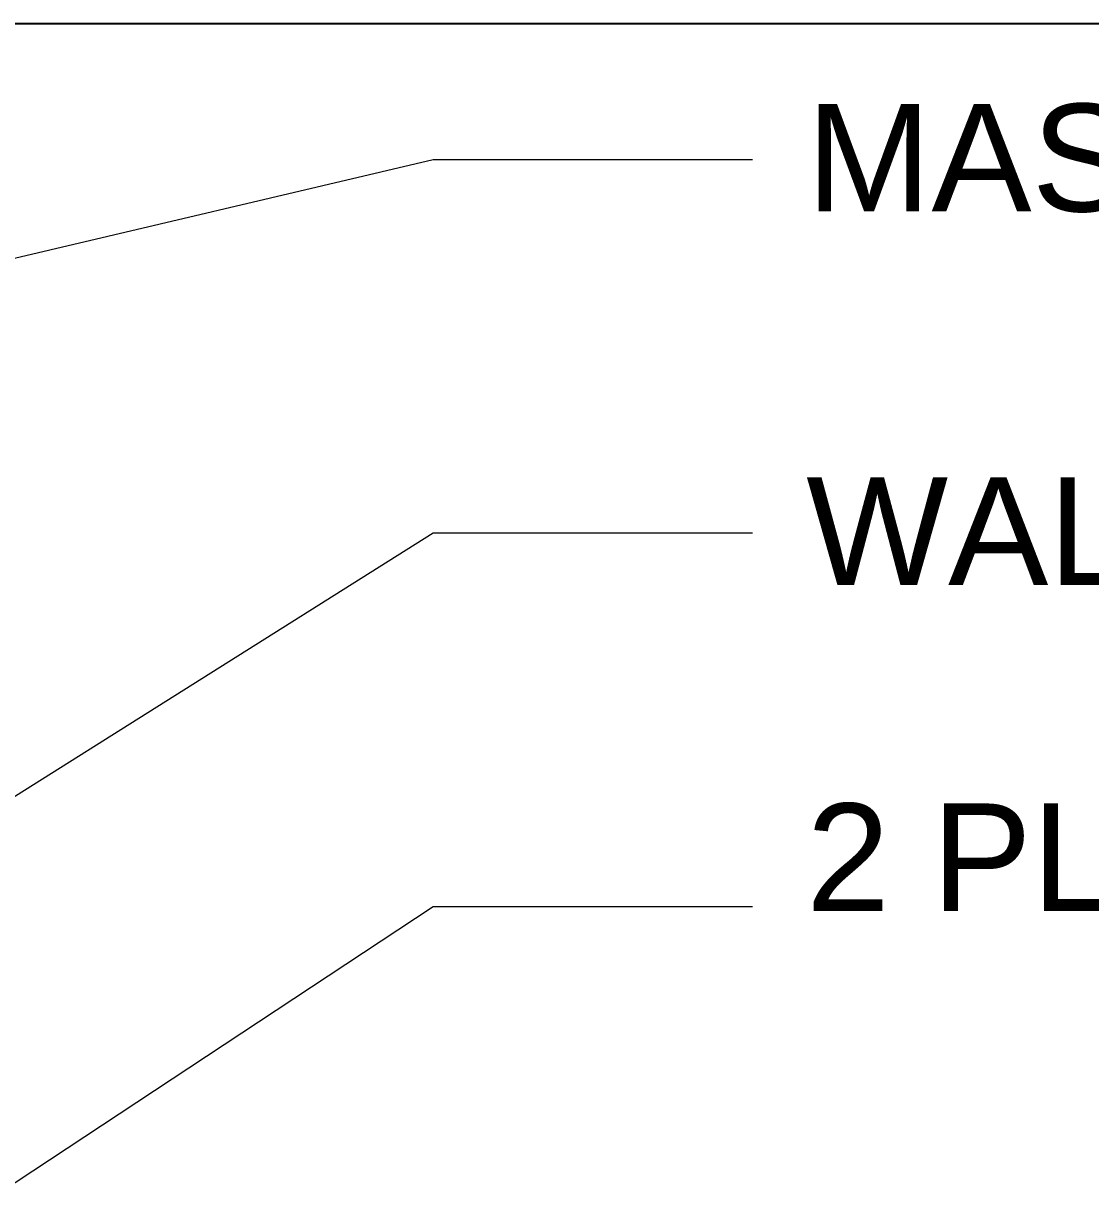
# Model space of a CAD drawing. Header units: inches. Extents: x 535 to 647, y 52 to 81.
# Drawn here: x 554.389 to 557.961, y 76.743 to 80.66 of the extents above; entities that cross this region are included whole.
import ezdxf
from ezdxf import colors
from ezdxf.entities.mleader import LeaderData, LeaderLine
from ezdxf.math import Vec2, Vec3

# ---------------------------------------------------------------- set-up
doc = ezdxf.new("R2010")
doc.units = ezdxf.units.IN
doc.header["$MEASUREMENT"] = 0
doc.layers.get('Defpoints').update_dxf_attribs({"color": 103})
doc.layers.add('BP Text', color=20, linetype='Continuous', lineweight=0)
doc.styles.get("Standard").update_dxf_attribs({"font": 'ARIALN.TTF'})

# ---------------------------------------------------------------- blocks, each defined once
blk = doc.blocks.new('_Dot')
at = {"color": 0, "linetype": 'ByBlock', "lineweight": -2}
blk.add_line((-0.5, 0), (-1, 0), dxfattribs=at)
at = {"color": 0, "linetype": 'ByBlock', "const_width": 0.5}
blk.add_lwpolyline([(-0.25, 0, 1), (0.25, 0, 1)], format="xyb", close=True, dxfattribs=at)

msp = doc.modelspace()

# ---------------------------------------------------------------- linework, layer by layer
at = {"layer": 'Defpoints'}
msp.add_lwpolyline([(545.7651, 80.6599), (593.6917, 80.6599), (593.6917, 57.6294), (545.7651, 57.6294)], close=True, dxfattribs=at)

# ---------------------------------------------------------------- leaders
at = {"layer": 'BP Text'}
ml = msp.add_multileader_mtext('Standard', dxfattribs=at)
ml.set_content('\\A1;{\\fArial|b0|i0|c0|p34;MASTIC SEAL}', color=256)
ml.set_leader_properties(color=256, lineweight=0)
ml.set_arrow_properties(name='DOT')
ml.build(insert=Vec2(0, 0))
ml.multileader.update_dxf_attribs({"text_left_attachment_type": 2, "text_right_attachment_type": 2, "dogleg_length": 0.36, "arrow_head_size": 0.25, "scale": 4})
ctx = ml.context
ctx.base_point, ctx.scale, ctx.char_height, ctx.arrow_head_size, ctx.landing_gap_size, ctx.plane_origin = Vec3(556.8292, 80.2045), 4, 0.36, 0.25, 0.18, Vec3(563.2665, 88.287)
ctx.left_attachment, ctx.right_attachment = 2, 2
notes = []
notes.append((ctx, [(0, (1, 1, 0), (555.7612, 80.2045), (1, 0), 1.068, [(0, [(549.787, 78.7967)], 0, [])])]))
ctx.mtext.insert, ctx.mtext.width, ctx.mtext.flow_direction = Vec3(557.0092, 80.3906), 10.055746, 5
ml = msp.add_multileader_mtext('Standard', dxfattribs=at)
ml.set_content('\\A1;{\\fArial|b0|i0|c0|p34;WALL FLASHING}', color=256)
ml.set_leader_properties(color=256, lineweight=0)
ml.set_arrow_properties(name='DOT')
ml.build(insert=Vec2(0, 0))
ml.multileader.update_dxf_attribs({"text_left_attachment_type": 2, "text_right_attachment_type": 2, "dogleg_length": 0.36, "arrow_head_size": 0.25, "scale": 4})
ctx = ml.context
ctx.base_point, ctx.scale, ctx.char_height, ctx.arrow_head_size, ctx.landing_gap_size, ctx.plane_origin = Vec3(556.8292, 78.9545), 4, 0.36, 0.25, 0.18, Vec3(564.6331, 83.6331)
ctx.left_attachment, ctx.right_attachment = 2, 2
notes.append((ctx, [(0, (1, 1, 0), (555.7612, 78.9545), (1, 0), 1.068, [(0, [(550.6207, 75.7189)], 0, [])])]))
ctx.mtext.insert, ctx.mtext.width, ctx.mtext.flow_direction = Vec3(557.0092, 79.1406), 10.055746, 5
ml = msp.add_multileader_mtext('Standard', dxfattribs=at)
ml.set_content('\\A1;{\\fArial|b0|i0|c0|p34;2 PLIES BLACK PEARL\\H0.75833x;\\S®^ ;\\H1.31869x; WATERPROOFING SHEETS SET IN AND TOP COATED WITH BLACK PEARL\\H0.75833x;\\S®^ ;\\H1.31869x; PRIMER-ADHESIVE}', color=256)
ml.set_leader_properties(color=256, lineweight=0)
ml.set_arrow_properties(name='DOT')
ml.build(insert=Vec2(0, 0))
ml.multileader.update_dxf_attribs({"text_left_attachment_type": 2, "text_right_attachment_type": 2, "dogleg_length": 0.36, "arrow_head_size": 0.25, "scale": 4})
ctx = ml.context
ctx.base_point, ctx.scale, ctx.char_height, ctx.arrow_head_size, ctx.landing_gap_size, ctx.plane_origin = Vec3(556.8292, 77.7045), 4, 0.36, 0.25, 0.18, Vec3(568.4808, 82.2209)
ctx.left_attachment, ctx.right_attachment = 2, 2
notes.append((ctx, [(0, (1, 1, 0), (555.7612, 77.7045), (1, 0), 1.068, [(2, [(549.7538, 73.7401)], 0, [])])]))
ctx.mtext.insert, ctx.mtext.width, ctx.mtext.flow_direction = Vec3(557.0092, 78.1967), 14.711293, 5
for ctx, leaders in notes:
    for number, flags, end, landing, length, lines in leaders:
        leader = LeaderData()
        leader.index, (leader.has_last_leader_line, leader.has_dogleg_vector, leader.attachment_direction) = number, flags
        leader.last_leader_point, leader.dogleg_vector, leader.dogleg_length = Vec3(end), Vec3(landing), length
        for number, points, colour, breaks in lines:
            line = LeaderLine()
            line.index, line.vertices, line.color, line.breaks = number, Vec3.list(points), colors.encode_raw_color(colour), breaks
            leader.lines.append(line)
        ctx.leaders.append(leader)

doc.saveas('drawing.dxf')
